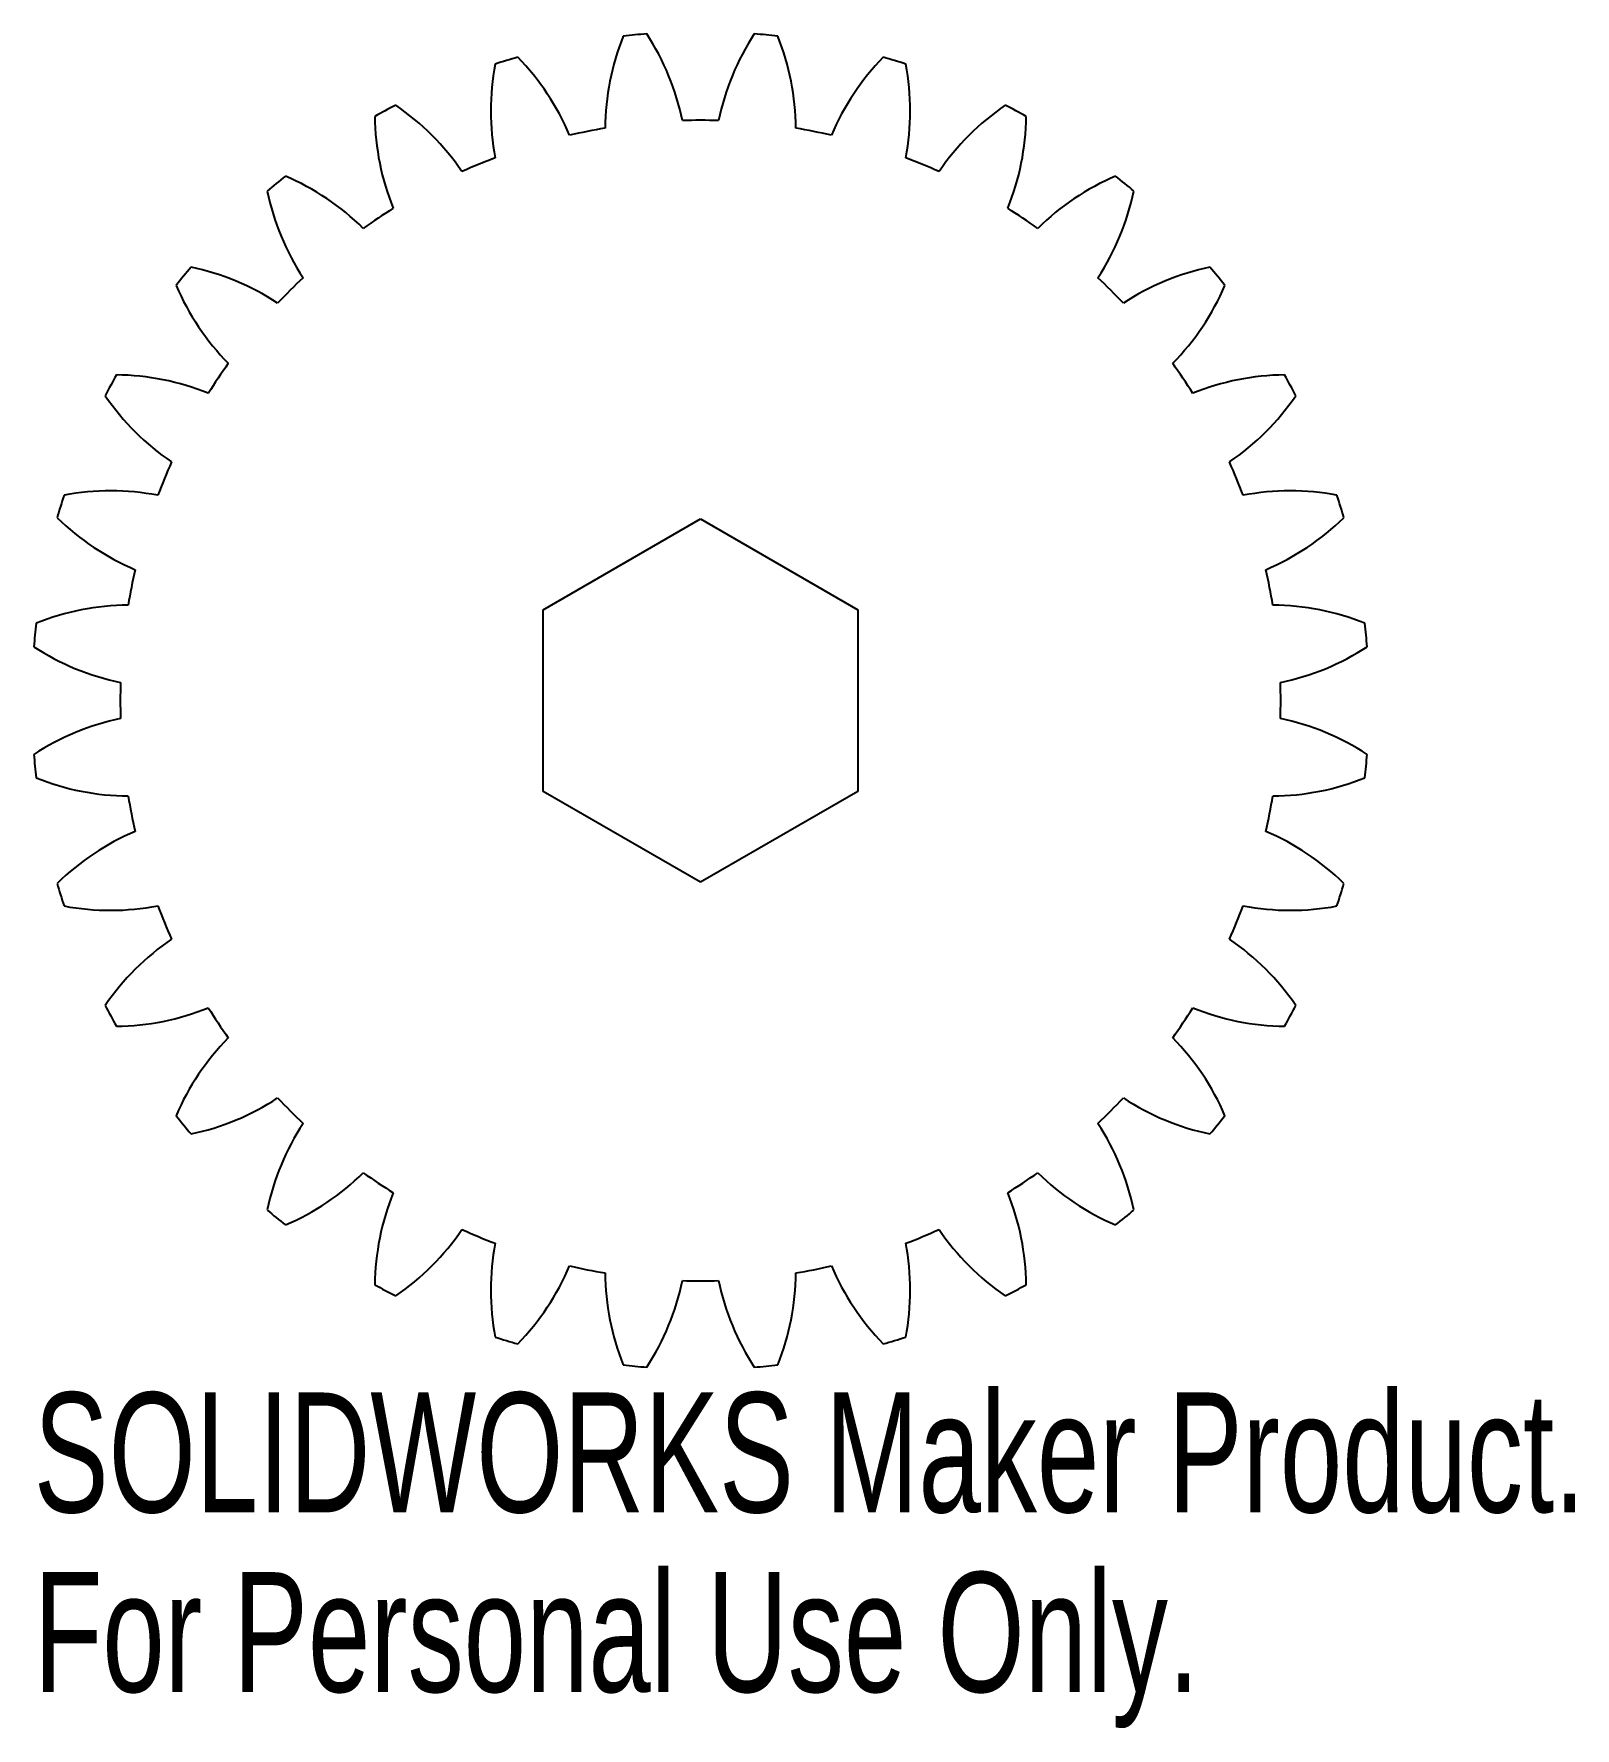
# Model space of a CAD drawing. Header units: inches. Extents: x -1.06 to 1.39, y -1.63 to 1.06.
import ezdxf

# ---------------------------------------------------------------- set-up
doc = ezdxf.new("R2010")
doc.units = ezdxf.units.IN
doc.header["$MEASUREMENT"] = 0
doc.styles.add('SLDTEXTSTYLE0', font='TXT', dxfattribs={"width": 0.7})

msp = doc.modelspace()

# ---------------------------------------------------------------- linework, layer by layer
at = {"color": 7, "linetype": 'Continuous', "lineweight": 25}
for p, q in [((-0.25, 0.1443), (0, 0.2887)), ((0, 0.2887), (0.25, 0.1443)), ((-0.25, -0.1443), (-0.25, 0.1443)), ((0.25, 0.1443), (0.25, -0.1443)), ((0, -0.2887), (-0.25, -0.1443)), ((0.25, -0.1443), (0, -0.2887))]:
    msp.add_line(p, q, dxfattribs=at)
for centre, radius, start, end in [((0.2484, 0.9063), 0.4, 158.1144, 179.5713), ((0, 0), 1.0625, 94.6127, 96.6373), ((-0.4204, 0.8404), 0.4, 11.6787, 33.1356), ((0.4204, 0.8404), 0.4, 146.8644, 168.3213), ((0, 0), 1.0625, 83.3627, 85.3873), ((-0.2484, 0.9063), 0.4, 0.4287, 21.8856), ((0.0668, 0.9373), 0.4, 169.3644, 190.8213), ((0, 0), 1.0625, 105.8627, 107.8873), ((-0.5763, 0.7422), 0.4, 22.9287, 44.3856), ((0.5763, 0.7422), 0.4, 135.6144, 157.0713), ((0, 0), 1.0625, 72.1127, 74.1373), ((-0.0668, 0.9373), 0.4, 349.1787, 10.6356), ((0, 0), 1.0625, 117.1127, 119.1373), ((-0.71, 0.6156), 0.4, 34.1787, 55.6356), ((0.71, 0.6156), 0.4, 124.3644, 145.8213), ((0, 0), 1.0625, 60.8627, 62.8873), ((-0.1174, 0.9323), 0.4, 180.6144, 202.0713), ((0, 0), 0.9218, 88.2172, 91.7828), ((0.1174, 0.9323), 0.4, 337.9287, 359.3856), ((0, 0), 0.9218, 99.4672, 103.0328), ((0, 0), 0.9218, 76.9672, 80.5328), ((0, 0), 0.9218, 110.7172, 114.2828), ((0, 0), 0.9218, 65.7172, 69.2828), ((0, 0), 1.0625, 128.3627, 130.3873), ((-0.297, 0.8915), 0.4, 191.8644, 213.3213), ((-0.8165, 0.4652), 0.4, 45.4287, 66.8856), ((0.8165, 0.4652), 0.4, 113.1144, 134.5713), ((0.297, 0.8915), 0.4, 326.6787, 348.1356), ((0, 0), 1.0625, 49.6127, 51.6373), ((0, 0), 0.9218, 121.9672, 125.5328), ((0, 0), 0.9218, 54.4672, 58.0328), ((0, 0), 1.0625, 139.6127, 141.6373), ((-0.8915, 0.297), 0.4, 56.6787, 78.1356), ((0.8915, 0.297), 0.4, 101.8644, 123.3213), ((0, 0), 1.0625, 38.3627, 40.3873), ((-0.4652, 0.8165), 0.4, 203.1144, 224.5713), ((0, 0), 0.9218, 133.2172, 136.7828), ((0, 0), 0.9218, 43.2172, 46.7828), ((0.4652, 0.8165), 0.4, 315.4287, 336.8856), ((0, 0), 1.0625, 150.8627, 152.8873), ((-0.9323, 0.1174), 0.4, 67.9287, 89.3856), ((0, 0), 0.9218, 144.4672, 148.0328), ((0, 0), 0.9218, 31.9672, 35.5328), ((0.9323, 0.1174), 0.4, 90.6144, 112.0713), ((0, 0), 1.0625, 27.1127, 29.1373), ((-0.6156, 0.71), 0.4, 214.3644, 235.8213), ((0.6156, 0.71), 0.4, 304.1787, 325.6356), ((0, 0), 0.9218, 155.7172, 159.2828), ((0, 0), 0.9218, 20.7172, 24.2828), ((0, 0), 1.0625, 162.1127, 164.1373), ((-0.9373, -0.0668), 0.4, 79.1787, 100.6356), ((0.9373, -0.0668), 0.4, 79.3644, 100.8213), ((0, 0), 1.0625, 15.8627, 17.8873), ((-0.7422, 0.5763), 0.4, 225.6144, 247.0713), ((0.7422, 0.5763), 0.4, 292.9287, 314.3856), ((0, 0), 0.9218, 166.9672, 170.5328), ((0, 0), 0.9218, 9.4672, 13.0328), ((-0.9063, -0.2484), 0.4, 90.4287, 111.8856), ((0.9063, -0.2484), 0.4, 68.1144, 89.5713), ((0, 0), 1.0625, 173.3627, 175.3873), ((0, 0), 1.0625, 4.6127, 6.6373), ((-0.8404, 0.4204), 0.4, 236.8644, 258.3213), ((0.8404, 0.4204), 0.4, 281.6787, 303.1356), ((0, 0), 0.9218, 178.2172, 181.7828), ((0, 0), 0.9218, 358.2172, 1.7828), ((-0.8404, -0.4204), 0.4, 101.6787, 123.1356), ((0.8404, -0.4204), 0.4, 56.8644, 78.3213), ((0, 0), 1.0625, 184.6127, 186.6373), ((0, 0), 1.0625, 353.3627, 355.3873), ((-0.9063, 0.2484), 0.4, 248.1144, 269.5713), ((0.9063, 0.2484), 0.4, 270.4287, 291.8856), ((0, 0), 0.9218, 189.4672, 193.0328), ((0, 0), 0.9218, 346.9672, 350.5328), ((-0.7422, -0.5763), 0.4, 112.9287, 134.3856), ((0.7422, -0.5763), 0.4, 45.6144, 67.0713), ((0, 0), 1.0625, 195.8627, 197.8873), ((0, 0), 1.0625, 342.1127, 344.1373), ((-0.9373, 0.0668), 0.4, 259.3644, 280.8213), ((0, 0), 0.9218, 200.7172, 204.2828), ((0, 0), 0.9218, 335.7172, 339.2828), ((0.9373, 0.0668), 0.4, 259.1787, 280.6356), ((-0.6156, -0.71), 0.4, 124.1787, 145.6356), ((0.6156, -0.71), 0.4, 34.3644, 55.8213), ((0, 0), 1.0625, 207.1127, 209.1373), ((0, 0), 1.0625, 330.8627, 332.8873), ((-0.9323, -0.1174), 0.4, 270.6144, 292.0713), ((0, 0), 0.9218, 211.9672, 215.5328), ((0, 0), 0.9218, 324.4672, 328.0328), ((0.9323, -0.1174), 0.4, 247.9287, 269.3856), ((-0.4652, -0.8165), 0.4, 135.4287, 156.8856), ((0.4652, -0.8165), 0.4, 23.1144, 44.5713), ((-0.8915, -0.297), 0.4, 281.8644, 303.3213), ((0, 0), 0.9218, 223.2172, 226.7828), ((0, 0), 0.9218, 313.2172, 316.7828), ((0.8915, -0.297), 0.4, 236.6787, 258.1356), ((0, 0), 1.0625, 218.3627, 220.3873), ((-0.297, -0.8915), 0.4, 146.6787, 168.1356), ((0.297, -0.8915), 0.4, 11.8644, 33.3213), ((0, 0), 1.0625, 319.6127, 321.6373), ((-0.8165, -0.4652), 0.4, 293.1144, 314.5713), ((0, 0), 0.9218, 234.4672, 238.0328), ((0, 0), 0.9218, 301.9672, 305.5328), ((0.8165, -0.4652), 0.4, 225.4287, 246.8856), ((-0.1174, -0.9323), 0.4, 157.9287, 179.3856), ((0.1174, -0.9323), 0.4, 0.6144, 22.0713), ((0, 0), 1.0625, 229.6127, 231.6373), ((0, 0), 1.0625, 308.3627, 310.3873), ((-0.71, -0.6156), 0.4, 304.3644, 325.8213), ((0, 0), 0.9218, 245.7172, 249.2828), ((0, 0), 0.9218, 290.7172, 294.2828), ((0.71, -0.6156), 0.4, 214.1787, 235.6356), ((0.0668, -0.9373), 0.4, 169.1787, 190.6356), ((-0.0668, -0.9373), 0.4, 349.3644, 10.8213), ((-0.5763, -0.7422), 0.4, 315.6144, 337.0713), ((0, 0), 0.9218, 256.9672, 260.5328), ((0.2484, -0.9063), 0.4, 180.4287, 201.8856), ((-0.2484, -0.9063), 0.4, 338.1144, 359.5713), ((0, 0), 0.9218, 279.4672, 283.0328), ((0.5763, -0.7422), 0.4, 202.9287, 224.3856), ((0, 0), 1.0625, 240.8627, 242.8873), ((-0.4204, -0.8404), 0.4, 326.8644, 348.3213), ((0, 0), 0.9218, 268.2172, 271.7828), ((0.4204, -0.8404), 0.4, 191.6787, 213.1356), ((0, 0), 1.0625, 297.1127, 299.1373), ((0, 0), 1.0625, 252.1127, 254.1373), ((0, 0), 1.0625, 285.8627, 287.8873), ((0, 0), 1.0625, 263.3627, 265.3873), ((0, 0), 1.0625, 274.6127, 276.6373)]:
    msp.add_arc(centre, radius, start, end, dxfattribs=at)

# ---------------------------------------------------------------- texts
at = {"color": 7, "linetype": 'Continuous', "char_height": 0.1903, "attachment_point": 1, "style": 'SLDTEXTSTYLE0'}
for s, insert in [('SOLIDWORKS Maker Product.', (-1.0591, -1.0992)), ('For Personal Use Only.', (-1.0591, -1.3846))]:
    msp.add_mtext(s, dxfattribs=dict(at, insert=insert))

doc.saveas('drawing.dxf')
